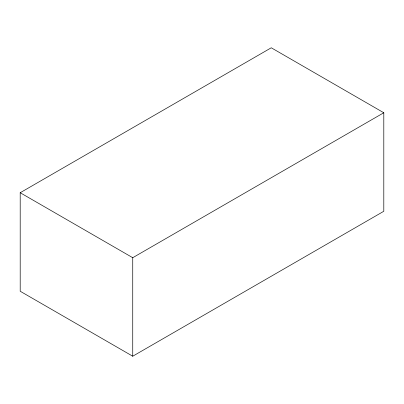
<?xml version="1.0" encoding="UTF-8"?>
<svg xmlns="http://www.w3.org/2000/svg" width="404" height="404" viewBox="0 0 404 404"><rect width="100%" height="100%" fill="white"/><g stroke="black" fill="none" stroke-linecap="round" stroke-linejoin="round"><path stroke-width="0.61" d="M20.2 192.728L271.261 47.783L383.8 112.756L383.8 211.272L132.739 356.217L20.2 291.244L20.2 192.728L132.739 257.707L383.8 112.756M132.739 257.707L132.739 356.217"/></g></svg>
